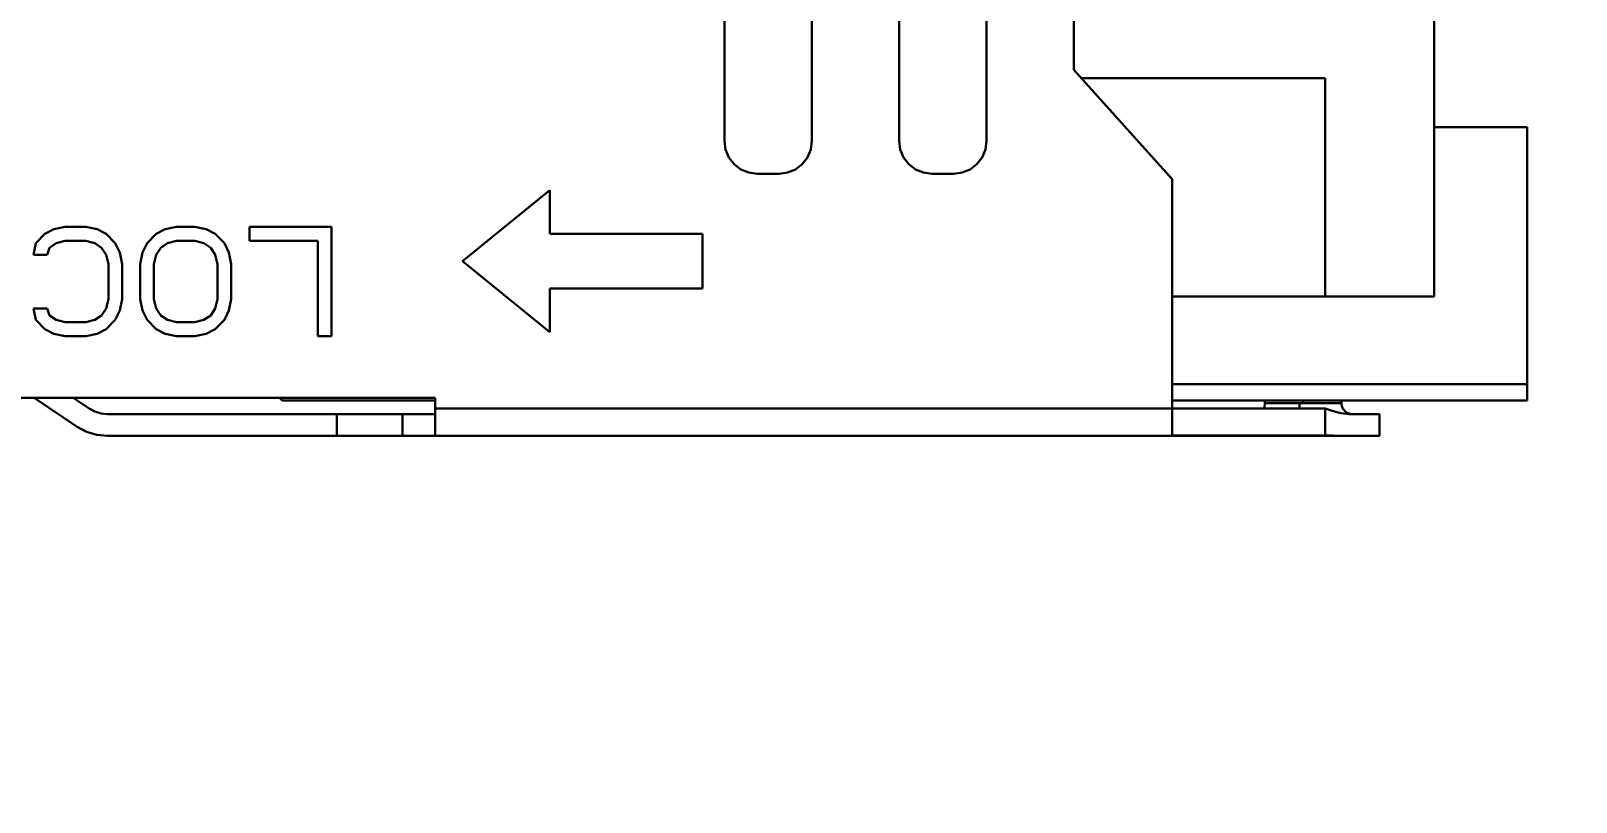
# Model space of a CAD drawing. Extents: x 346 to 4955, y 45 to 639.
# Drawn here: x 3518.2 to 3546.5, y 327.4 to 341.51 of the extents above; entities that cross this region are included whole.
import ezdxf

# ---------------------------------------------------------------- set-up
doc = ezdxf.new("R2010")
doc.units = 0
doc.header["$MEASUREMENT"] = 0
doc.layers.get('0').update_dxf_attribs({"linetype": 'CONTINUOUS'})
doc.layers.get('DEFPOINTS').update_dxf_attribs({"linetype": 'CONTINUOUS'})
doc.styles.add('GOST type A0', font='gost.TTF', dxfattribs={"oblique": 15, "height": 3.5})
doc.dimstyles.new('GOST type A', dxfattribs={"dimtxt": 3.5, "dimasz": 3, "dimexe": 2, "dimexo": 0, "dimgap": 1, "dimtad": 1, "dimtoh": 1, "dimtxsty": 'GOST type A0', "dimcen": 0, "dimazin": 2, "dimtfac": 1, "dimtmove": 0, "dimatfit": 3, "dimfxl": 1, "dimarcsym": 0})

# ---------------------------------------------------------------- blocks, each defined once
blk = doc.blocks.new('*D6')
at = {"color": 0, "lineweight": -2, "transparency": 16777216}
for p, q in [((3545.372, 570.79), (3571.552, 570.79)), ((3569.552, 567.79), (3569.552, 223.79)), ((3545.372, 220.79), (3571.552, 220.79))]:
    blk.add_line(p, q, dxfattribs=at)
at = {"color": 0, "transparency": 16777216}
for points in [[(3569.052, 567.79), (3570.052, 567.79), (3569.552, 570.79)], [(3569.052, 223.79), (3570.052, 223.79), (3569.552, 220.79)]]:
    blk.add_solid(points, dxfattribs=at)
at = {"layer": 'DEFPOINTS', "color": 0, "transparency": 16777216}
for p in [(3545.372, 570.79), (3545.372, 220.79), (3569.552, 220.79)]:
    blk.add_point(p, dxfattribs=at)
at = {"color": 0, "transparency": 16777216, "insert": (3566.8, 395.79), "char_height": 3.5, "attachment_point": 5, "rotation": 90, "style": 'GOST type A0'}
blk.add_mtext('350', dxfattribs=at)

msp = doc.modelspace()

# ---------------------------------------------------------------- linework, layer by layer
at = {"color": 7, "lineweight": 30}
for p, q in [((3543.9, 339.75), (3543.9, 357.85)), ((3543.9, 357.85), (3543.9, 339.75)), ((3543.9, 339.75), (3543.9, 357.85)), ((3543.9, 357.85), (3543.9, 339.75)), ((3530.9, 357.3), (3530.9, 339.5)), ((3530.9, 357.3), (3530.9, 339.5)), ((3532.5, 357.3), (3532.5, 339.5)), ((3532.5, 357.3), (3532.5, 339.5)), ((3534.1, 357.3), (3534.1, 339.5)), ((3534.1, 357.3), (3534.1, 339.5)), ((3535.7, 357.3), (3535.7, 339.5)), ((3535.7, 357.3), (3535.7, 339.5)), ((3537.3, 356.8), (3537.3, 340.8)), ((3537.3, 356.8), (3537.3, 340.8)), ((3537.3, 340.8), (3539.1, 338.8)), ((3537.3, 340.8), (3539.1, 338.8)), ((3537.434, 340.65), (3541.9, 340.65)), ((3537.434, 340.65), (3541.9, 340.65)), ((3541.9, 340.65), (3541.9, 336.65)), ((3541.9, 340.65), (3541.9, 336.65)), ((3545.6, 339.75), (3543.9, 339.75)), ((3545.6, 339.75), (3543.9, 339.75)), ((3543.9, 339.75), (3543.9, 336.65)), ((3545.6, 339.75), (3543.9, 339.75)), ((3545.6, 339.75), (3543.9, 339.75)), ((3543.9, 339.75), (3543.9, 336.65)), ((3545.6, 334.75), (3545.6, 339.75)), ((3545.6, 339.75), (3545.6, 335.05)), ((3545.6, 334.75), (3545.6, 339.75)), ((3545.6, 339.75), (3545.6, 335.05)), ((3530.9, 339.5), (3530.92, 339.344)), ((3530.9, 339.5), (3530.92, 339.344)), ((3530.92, 339.344), (3530.98, 339.2)), ((3530.92, 339.344), (3530.98, 339.2)), ((3532.48, 339.344), (3532.42, 339.2)), ((3532.48, 339.344), (3532.42, 339.2)), ((3532.5, 339.5), (3532.48, 339.344)), ((3532.5, 339.5), (3532.48, 339.344)), ((3534.1, 339.5), (3534.12, 339.344)), ((3534.1, 339.5), (3534.12, 339.344)), ((3534.12, 339.344), (3534.18, 339.2)), ((3534.12, 339.344), (3534.18, 339.2)), ((3535.68, 339.344), (3535.62, 339.2)), ((3535.68, 339.344), (3535.62, 339.2)), ((3535.7, 339.5), (3535.68, 339.344)), ((3535.7, 339.5), (3535.68, 339.344)), ((3530.98, 339.2), (3531.076, 339.076)), ((3530.98, 339.2), (3531.076, 339.076)), ((3531.076, 339.076), (3531.2, 338.98)), ((3531.076, 339.076), (3531.2, 338.98)), ((3532.324, 339.076), (3532.2, 338.98)), ((3532.324, 339.076), (3532.2, 338.98)), ((3532.42, 339.2), (3532.324, 339.076)), ((3532.42, 339.2), (3532.324, 339.076)), ((3534.18, 339.2), (3534.276, 339.076)), ((3534.18, 339.2), (3534.276, 339.076)), ((3534.276, 339.076), (3534.4, 338.98)), ((3534.276, 339.076), (3534.4, 338.98)), ((3535.524, 339.076), (3535.4, 338.98)), ((3535.524, 339.076), (3535.4, 338.98)), ((3535.62, 339.2), (3535.524, 339.076)), ((3535.62, 339.2), (3535.524, 339.076)), ((3531.2, 338.98), (3531.344, 338.92)), ((3531.2, 338.98), (3531.344, 338.92)), ((3531.344, 338.92), (3531.5, 338.9)), ((3531.344, 338.92), (3531.5, 338.9)), ((3531.5, 338.9), (3531.9, 338.9)), ((3531.5, 338.9), (3531.9, 338.9)), ((3532.056, 338.92), (3531.9, 338.9)), ((3532.056, 338.92), (3531.9, 338.9)), ((3532.2, 338.98), (3532.056, 338.92)), ((3532.2, 338.98), (3532.056, 338.92)), ((3534.4, 338.98), (3534.544, 338.92)), ((3534.4, 338.98), (3534.544, 338.92)), ((3534.544, 338.92), (3534.7, 338.9)), ((3534.544, 338.92), (3534.7, 338.9)), ((3535.1, 338.9), (3534.7, 338.9)), ((3535.1, 338.9), (3534.7, 338.9)), ((3535.256, 338.92), (3535.1, 338.9)), ((3535.256, 338.92), (3535.1, 338.9)), ((3535.4, 338.98), (3535.256, 338.92)), ((3535.4, 338.98), (3535.256, 338.92)), ((3539.1, 338.8), (3539.1, 334.6)), ((3539.1, 338.8), (3539.1, 334.6)), ((3527.7, 338.6), (3526.1, 337.3)), ((3527.7, 338.6), (3526.1, 337.3)), ((3527.7, 338.6), (3527.7, 337.8)), ((3527.7, 338.6), (3527.7, 337.8)), ((3518.45, 337.798), (3518.284, 337.628)), ((3518.45, 337.798), (3518.284, 337.628)), ((3518.616, 337.884), (3518.45, 337.798)), ((3518.616, 337.884), (3518.45, 337.798)), ((3518.824, 337.926), (3518.616, 337.884)), ((3518.824, 337.926), (3518.616, 337.884)), ((3518.824, 337.67), (3518.658, 337.628)), ((3518.824, 337.67), (3518.658, 337.628)), ((3519.2, 337.926), (3518.824, 337.926)), ((3519.2, 337.926), (3518.824, 337.926)), ((3519.2, 337.67), (3518.824, 337.67)), ((3519.2, 337.67), (3518.824, 337.67)), ((3519.2, 337.926), (3519.408, 337.884)), ((3519.2, 337.926), (3519.408, 337.884)), ((3519.2, 337.67), (3519.366, 337.628)), ((3519.2, 337.67), (3519.366, 337.628)), ((3519.408, 337.884), (3519.574, 337.798)), ((3519.408, 337.884), (3519.574, 337.798)), ((3519.574, 337.798), (3519.742, 337.628)), ((3519.574, 337.798), (3519.742, 337.628)), ((3520.492, 337.798), (3520.324, 337.628)), ((3520.492, 337.798), (3520.324, 337.628)), ((3520.658, 337.884), (3520.492, 337.798)), ((3520.658, 337.884), (3520.492, 337.798)), ((3520.866, 337.926), (3520.658, 337.884)), ((3520.866, 337.926), (3520.658, 337.884)), ((3520.866, 337.67), (3520.7, 337.628)), ((3520.866, 337.67), (3520.7, 337.628)), ((3521.2, 337.926), (3520.866, 337.926)), ((3521.2, 337.926), (3520.866, 337.926)), ((3521.2, 337.67), (3520.866, 337.67)), ((3521.2, 337.67), (3520.866, 337.67)), ((3521.2, 337.926), (3521.408, 337.884)), ((3521.2, 337.926), (3521.408, 337.884)), ((3521.2, 337.67), (3521.366, 337.628)), ((3521.2, 337.67), (3521.366, 337.628)), ((3521.408, 337.884), (3521.574, 337.798)), ((3521.408, 337.884), (3521.574, 337.798)), ((3521.574, 337.798), (3521.742, 337.628)), ((3521.574, 337.798), (3521.742, 337.628)), ((3523.7, 337.926), (3522.2, 337.926)), ((3522.2, 337.926), (3522.2, 337.67)), ((3523.7, 337.926), (3522.2, 337.926)), ((3522.2, 337.926), (3522.2, 337.67)), ((3523.45, 337.67), (3522.2, 337.67)), ((3523.45, 337.67), (3522.2, 337.67)), ((3523.45, 337.67), (3523.45, 335.926)), ((3523.45, 337.67), (3523.45, 335.926)), ((3523.7, 337.926), (3523.7, 335.926)), ((3523.7, 337.926), (3523.7, 335.926)), ((3530.5, 337.8), (3527.7, 337.8)), ((3530.5, 337.8), (3527.7, 337.8)), ((3530.5, 337.8), (3530.5, 336.8)), ((3530.5, 337.8), (3530.5, 336.8)), ((3518.284, 337.628), (3518.242, 337.416)), ((3518.284, 337.628), (3518.242, 337.416)), ((3518.492, 337.416), (3518.242, 337.416)), ((3518.492, 337.416), (3518.242, 337.416)), ((3518.534, 337.542), (3518.492, 337.416)), ((3518.534, 337.542), (3518.492, 337.416)), ((3518.658, 337.628), (3518.534, 337.542)), ((3518.658, 337.628), (3518.534, 337.542)), ((3519.366, 337.628), (3519.492, 337.542)), ((3519.366, 337.628), (3519.492, 337.542)), ((3519.492, 337.542), (3519.574, 337.416)), ((3519.492, 337.542), (3519.574, 337.416)), ((3519.574, 337.416), (3519.616, 337.244)), ((3519.574, 337.416), (3519.616, 337.244)), ((3519.742, 337.628), (3519.824, 337.458)), ((3519.742, 337.628), (3519.824, 337.458)), ((3519.824, 337.458), (3519.866, 337.244)), ((3519.824, 337.458), (3519.866, 337.244)), ((3520.242, 337.458), (3520.2, 337.244)), ((3520.242, 337.458), (3520.2, 337.244)), ((3520.324, 337.628), (3520.242, 337.458)), ((3520.324, 337.628), (3520.242, 337.458)), ((3520.492, 337.416), (3520.45, 337.244)), ((3520.492, 337.416), (3520.45, 337.244)), ((3520.574, 337.542), (3520.492, 337.416)), ((3520.574, 337.542), (3520.492, 337.416)), ((3520.7, 337.628), (3520.574, 337.542)), ((3520.7, 337.628), (3520.574, 337.542)), ((3521.366, 337.628), (3521.492, 337.542)), ((3521.366, 337.628), (3521.492, 337.542)), ((3521.492, 337.542), (3521.574, 337.416)), ((3521.492, 337.542), (3521.574, 337.416)), ((3521.574, 337.416), (3521.616, 337.244)), ((3521.574, 337.416), (3521.616, 337.244)), ((3521.742, 337.628), (3521.824, 337.458)), ((3521.742, 337.628), (3521.824, 337.458)), ((3521.824, 337.458), (3521.866, 337.244)), ((3521.824, 337.458), (3521.866, 337.244)), ((3519.616, 337.244), (3519.616, 336.606)), ((3519.616, 337.244), (3519.616, 336.606)), ((3519.866, 337.244), (3519.866, 336.606)), ((3519.866, 337.244), (3519.866, 336.606)), ((3520.2, 337.244), (3520.2, 336.606)), ((3520.2, 337.244), (3520.2, 336.606)), ((3520.45, 337.244), (3520.45, 336.606)), ((3520.45, 337.244), (3520.45, 336.606)), ((3521.616, 337.244), (3521.616, 336.606)), ((3521.616, 337.244), (3521.616, 336.606)), ((3521.866, 337.244), (3521.866, 336.606)), ((3521.866, 337.244), (3521.866, 336.606)), ((3526.1, 337.3), (3527.7, 336)), ((3526.1, 337.3), (3527.7, 336)), ((3527.7, 336.8), (3527.7, 336)), ((3530.5, 336.8), (3527.7, 336.8)), ((3527.7, 336.8), (3527.7, 336)), ((3530.5, 336.8), (3527.7, 336.8)), ((3519.616, 336.606), (3519.574, 336.436)), ((3519.616, 336.606), (3519.574, 336.436)), ((3519.866, 336.606), (3519.824, 336.394)), ((3519.866, 336.606), (3519.824, 336.394)), ((3520.2, 336.606), (3520.242, 336.394)), ((3520.2, 336.606), (3520.242, 336.394)), ((3520.45, 336.606), (3520.492, 336.436)), ((3520.45, 336.606), (3520.492, 336.436)), ((3521.616, 336.606), (3521.574, 336.436)), ((3521.616, 336.606), (3521.574, 336.436)), ((3521.866, 336.606), (3521.824, 336.394)), ((3521.866, 336.606), (3521.824, 336.394)), ((3543.9, 336.65), (3539.1, 336.65)), ((3543.9, 336.65), (3539.1, 336.65)), ((3518.492, 336.436), (3518.242, 336.436)), ((3518.242, 336.436), (3518.284, 336.224)), ((3518.492, 336.436), (3518.242, 336.436)), ((3518.242, 336.436), (3518.284, 336.224)), ((3518.492, 336.436), (3518.534, 336.308)), ((3518.492, 336.436), (3518.534, 336.308)), ((3518.534, 336.308), (3518.658, 336.224)), ((3518.534, 336.308), (3518.658, 336.224)), ((3519.492, 336.308), (3519.366, 336.224)), ((3519.492, 336.308), (3519.366, 336.224)), ((3519.574, 336.436), (3519.492, 336.308)), ((3519.574, 336.436), (3519.492, 336.308)), ((3519.824, 336.394), (3519.742, 336.224)), ((3519.824, 336.394), (3519.742, 336.224)), ((3520.242, 336.394), (3520.324, 336.224)), ((3520.242, 336.394), (3520.324, 336.224)), ((3520.492, 336.436), (3520.574, 336.308)), ((3520.492, 336.436), (3520.574, 336.308)), ((3520.574, 336.308), (3520.7, 336.224)), ((3520.574, 336.308), (3520.7, 336.224)), ((3521.492, 336.308), (3521.366, 336.224)), ((3521.492, 336.308), (3521.366, 336.224)), ((3521.574, 336.436), (3521.492, 336.308)), ((3521.574, 336.436), (3521.492, 336.308)), ((3521.824, 336.394), (3521.742, 336.224)), ((3521.824, 336.394), (3521.742, 336.224)), ((3518.284, 336.224), (3518.45, 336.054)), ((3518.284, 336.224), (3518.45, 336.054)), ((3518.45, 336.054), (3518.616, 335.968)), ((3518.45, 336.054), (3518.616, 335.968)), ((3518.616, 335.968), (3518.824, 335.926)), ((3518.616, 335.968), (3518.824, 335.926)), ((3518.658, 336.224), (3518.824, 336.182)), ((3518.658, 336.224), (3518.824, 336.182)), ((3519.2, 336.182), (3518.824, 336.182)), ((3519.2, 336.182), (3518.824, 336.182)), ((3519.366, 336.224), (3519.2, 336.182)), ((3519.366, 336.224), (3519.2, 336.182)), ((3519.408, 335.968), (3519.2, 335.926)), ((3519.408, 335.968), (3519.2, 335.926)), ((3519.574, 336.054), (3519.408, 335.968)), ((3519.574, 336.054), (3519.408, 335.968)), ((3519.742, 336.224), (3519.574, 336.054)), ((3519.742, 336.224), (3519.574, 336.054)), ((3520.324, 336.224), (3520.492, 336.054)), ((3520.324, 336.224), (3520.492, 336.054)), ((3520.492, 336.054), (3520.658, 335.968)), ((3520.492, 336.054), (3520.658, 335.968)), ((3520.658, 335.968), (3520.866, 335.926)), ((3520.658, 335.968), (3520.866, 335.926)), ((3520.7, 336.224), (3520.866, 336.182)), ((3520.7, 336.224), (3520.866, 336.182)), ((3520.866, 336.182), (3521.2, 336.182)), ((3520.866, 336.182), (3521.2, 336.182)), ((3521.366, 336.224), (3521.2, 336.182)), ((3521.366, 336.224), (3521.2, 336.182)), ((3521.408, 335.968), (3521.2, 335.926)), ((3521.408, 335.968), (3521.2, 335.926)), ((3521.574, 336.054), (3521.408, 335.968)), ((3521.574, 336.054), (3521.408, 335.968)), ((3521.742, 336.224), (3521.574, 336.054)), ((3521.742, 336.224), (3521.574, 336.054)), ((3519.2, 335.926), (3518.824, 335.926)), ((3519.2, 335.926), (3518.824, 335.926)), ((3521.2, 335.926), (3520.866, 335.926)), ((3521.2, 335.926), (3520.866, 335.926)), ((3523.7, 335.926), (3523.45, 335.926)), ((3523.7, 335.926), (3523.45, 335.926)), ((3539.1, 335.05), (3545.6, 335.05)), ((3539.1, 335.05), (3545.6, 335.05)), ((3545.6, 335.05), (3545.6, 334.75)), ((3545.6, 335.05), (3545.6, 334.75)), ((3525.6, 334.8), (3515.8, 334.8)), ((3525.6, 334.8), (3515.8, 334.8)), ((3518.15, 334.8), (3518.254, 334.8)), ((3518.15, 334.8), (3518.254, 334.8)), ((3518.254, 334.8), (3519.042, 334.27)), ((3518.254, 334.8), (3519.042, 334.27)), ((3518.254, 334.8), (3519.042, 334.27)), ((3518.254, 334.8), (3519.042, 334.27)), ((3518.972, 334.8), (3519.264, 334.602)), ((3518.972, 334.8), (3519.264, 334.602)), ((3519.264, 334.602), (3519.368, 334.546)), ((3519.264, 334.602), (3519.368, 334.546)), ((3519.368, 334.546), (3519.482, 334.512)), ((3519.368, 334.546), (3519.482, 334.512)), ((3522.75, 334.8), (3522.8, 334.75)), ((3522.75, 334.8), (3522.8, 334.75)), ((3522.8, 334.75), (3525.6, 334.75)), ((3522.8, 334.75), (3525.6, 334.75)), ((3525.6, 334.8), (3525.6, 334.6)), ((3525.6, 334.8), (3525.6, 334.6)), ((3525.6, 334.6), (3525.6, 334.47)), ((3525.6, 334.6), (3539.1, 334.6)), ((3525.6, 334.6), (3525.6, 334.47)), ((3525.6, 334.6), (3539.1, 334.6)), ((3539.1, 334.75), (3545.6, 334.75)), ((3539.1, 334.75), (3545.6, 334.75)), ((3539.1, 334.6), (3541.9, 334.6)), ((3539.1, 334.6), (3539.1, 334.466)), ((3539.1, 334.6), (3541.9, 334.6)), ((3539.1, 334.6), (3539.1, 334.466)), ((3540.776, 334.608), (3540.772, 334.6)), ((3540.776, 334.608), (3540.772, 334.6)), ((3540.78, 334.612), (3540.776, 334.608)), ((3540.78, 334.612), (3540.776, 334.608)), ((3540.782, 334.618), (3540.78, 334.612)), ((3540.782, 334.618), (3540.78, 334.612)), ((3540.788, 334.634), (3540.782, 334.618)), ((3540.788, 334.634), (3540.782, 334.618)), ((3540.794, 334.65), (3540.788, 334.634)), ((3540.794, 334.65), (3540.788, 334.634)), ((3540.796, 334.658), (3540.794, 334.654)), ((3540.796, 334.658), (3540.794, 334.654)), ((3540.794, 334.654), (3540.794, 334.65)), ((3540.794, 334.654), (3540.794, 334.65)), ((3540.798, 334.676), (3540.796, 334.666)), ((3540.798, 334.676), (3540.796, 334.666)), ((3540.796, 334.666), (3540.796, 334.658)), ((3540.796, 334.666), (3540.796, 334.658)), ((3540.8, 334.69), (3540.798, 334.68)), ((3540.8, 334.69), (3540.798, 334.68)), ((3540.798, 334.68), (3540.798, 334.678)), ((3540.798, 334.68), (3540.798, 334.678)), ((3540.798, 334.678), (3540.798, 334.676)), ((3540.798, 334.678), (3540.798, 334.676)), ((3540.8, 334.75), (3540.8, 334.7)), ((3540.8, 334.75), (3540.8, 334.7)), ((3540.814, 334.7), (3540.8, 334.7)), ((3540.8, 334.7), (3540.8, 334.69)), ((3540.814, 334.7), (3540.8, 334.7)), ((3540.8, 334.7), (3540.8, 334.69)), ((3540.874, 334.7), (3540.814, 334.7)), ((3540.874, 334.7), (3540.814, 334.7)), ((3540.972, 334.7), (3540.874, 334.7)), ((3540.972, 334.7), (3540.874, 334.7)), ((3541.104, 334.7), (3540.972, 334.7)), ((3541.104, 334.7), (3540.972, 334.7)), ((3541.262, 334.7), (3541.104, 334.7)), ((3541.262, 334.7), (3541.104, 334.7)), ((3541.262, 334.7), (3541.436, 334.7)), ((3541.262, 334.7), (3541.436, 334.7)), ((3541.434, 334.608), (3541.432, 334.6)), ((3541.434, 334.608), (3541.432, 334.6)), ((3541.436, 334.7), (3541.434, 334.652)), ((3541.436, 334.7), (3541.434, 334.652)), ((3541.434, 334.652), (3541.434, 334.608)), ((3541.434, 334.652), (3541.434, 334.652)), ((3541.434, 334.652), (3541.434, 334.608)), ((3541.434, 334.652), (3541.434, 334.652)), ((3541.434, 334.608), (3541.434, 334.608)), ((3541.434, 334.608), (3541.434, 334.608)), ((3541.456, 334.7), (3541.436, 334.7)), ((3541.456, 334.7), (3541.436, 334.7)), ((3541.478, 334.7), (3541.456, 334.7)), ((3541.478, 334.7), (3541.456, 334.7)), ((3541.478, 334.7), (3541.5, 334.7)), ((3541.478, 334.7), (3541.5, 334.7)), ((3541.5, 334.75), (3541.5, 334.7)), ((3541.5, 334.75), (3541.5, 334.7)), ((3541.676, 334.7), (3541.5, 334.7)), ((3541.676, 334.7), (3541.5, 334.7)), ((3541.84, 334.7), (3541.676, 334.7)), ((3541.84, 334.7), (3541.676, 334.7)), ((3541.984, 334.7), (3541.84, 334.7)), ((3541.984, 334.7), (3541.84, 334.7)), ((3541.9, 334.6), (3542.046, 334.554)), ((3541.9, 334.6), (3541.9, 334.11)), ((3541.9, 334.6), (3542.046, 334.554)), ((3541.9, 334.6), (3541.9, 334.11)), ((3542.094, 334.7), (3541.984, 334.7)), ((3542.094, 334.7), (3541.984, 334.7)), ((3542.046, 334.554), (3542.192, 334.516)), ((3542.046, 334.554), (3542.192, 334.516)), ((3542.168, 334.7), (3542.094, 334.7)), ((3542.168, 334.7), (3542.094, 334.7)), ((3542.2, 334.7), (3542.168, 334.7)), ((3542.2, 334.7), (3542.168, 334.7)), ((3542.2, 334.68), (3542.2, 334.75)), ((3542.2, 334.75), (3545.6, 334.75)), ((3542.2, 334.75), (3542.2, 334.7)), ((3542.2, 334.68), (3542.2, 334.75)), ((3542.2, 334.75), (3545.6, 334.75)), ((3542.2, 334.75), (3542.2, 334.7)), ((3542.2, 334.7), (3542.2, 334.7)), ((3542.2, 334.7), (3542.2, 334.69)), ((3542.2, 334.7), (3542.2, 334.7)), ((3542.2, 334.7), (3542.2, 334.69)), ((3542.2, 334.69), (3542.2, 334.68)), ((3542.2, 334.69), (3542.2, 334.68)), ((3542.202, 334.678), (3542.2, 334.68)), ((3542.2, 334.68), (3542.202, 334.678)), ((3542.202, 334.678), (3542.2, 334.68)), ((3542.2, 334.68), (3542.202, 334.678)), ((3542.202, 334.666), (3542.202, 334.678)), ((3542.202, 334.678), (3542.202, 334.676)), ((3542.202, 334.666), (3542.202, 334.678)), ((3542.202, 334.678), (3542.202, 334.676)), ((3542.202, 334.676), (3542.202, 334.666)), ((3542.202, 334.676), (3542.202, 334.666)), ((3542.204, 334.658), (3542.202, 334.666)), ((3542.202, 334.666), (3542.204, 334.658)), ((3542.204, 334.658), (3542.202, 334.666)), ((3542.202, 334.666), (3542.204, 334.658)), ((3542.206, 334.654), (3542.204, 334.658)), ((3542.204, 334.658), (3542.206, 334.654)), ((3542.206, 334.654), (3542.204, 334.658)), ((3542.204, 334.658), (3542.206, 334.654)), ((3542.206, 334.65), (3542.206, 334.654)), ((3542.206, 334.654), (3542.206, 334.65)), ((3542.206, 334.65), (3542.206, 334.654)), ((3542.206, 334.654), (3542.206, 334.65)), ((3542.212, 334.634), (3542.206, 334.65)), ((3542.206, 334.65), (3542.212, 334.634)), ((3542.212, 334.634), (3542.206, 334.65)), ((3542.206, 334.65), (3542.212, 334.634)), ((3542.218, 334.618), (3542.212, 334.634)), ((3542.212, 334.634), (3542.218, 334.618)), ((3542.218, 334.618), (3542.212, 334.634)), ((3542.212, 334.634), (3542.218, 334.618)), ((3542.22, 334.612), (3542.218, 334.618)), ((3542.218, 334.618), (3542.22, 334.612)), ((3542.22, 334.612), (3542.218, 334.618)), ((3542.218, 334.618), (3542.22, 334.612)), ((3542.222, 334.608), (3542.22, 334.612)), ((3542.22, 334.612), (3542.222, 334.608)), ((3542.222, 334.608), (3542.22, 334.612)), ((3542.22, 334.612), (3542.222, 334.608)), ((3542.232, 334.594), (3542.222, 334.608)), ((3542.222, 334.608), (3542.232, 334.594)), ((3542.232, 334.594), (3542.222, 334.608)), ((3542.222, 334.608), (3542.232, 334.594)), ((3542.24, 334.58), (3542.232, 334.594)), ((3542.232, 334.594), (3542.24, 334.58)), ((3542.24, 334.58), (3542.232, 334.594)), ((3542.232, 334.594), (3542.24, 334.58)), ((3542.244, 334.576), (3542.24, 334.58)), ((3542.24, 334.58), (3542.244, 334.576)), ((3542.244, 334.576), (3542.24, 334.58)), ((3542.24, 334.58), (3542.244, 334.576)), ((3542.248, 334.57), (3542.244, 334.576)), ((3542.244, 334.576), (3542.248, 334.57)), ((3542.248, 334.57), (3542.244, 334.576)), ((3542.244, 334.576), (3542.248, 334.57)), ((3542.27, 334.548), (3542.248, 334.57)), ((3542.248, 334.57), (3542.26, 334.558)), ((3542.27, 334.548), (3542.248, 334.57)), ((3542.248, 334.57), (3542.26, 334.558)), ((3542.26, 334.558), (3542.27, 334.548)), ((3542.26, 334.558), (3542.27, 334.548)), ((3542.276, 334.544), (3542.27, 334.548)), ((3542.27, 334.548), (3542.276, 334.544)), ((3542.276, 334.544), (3542.27, 334.548)), ((3542.27, 334.548), (3542.276, 334.544)), ((3542.28, 334.54), (3542.276, 334.544)), ((3542.276, 334.544), (3542.28, 334.54)), ((3542.28, 334.54), (3542.276, 334.544)), ((3542.276, 334.544), (3542.28, 334.54)), ((3542.294, 334.53), (3542.28, 334.54)), ((3542.28, 334.54), (3542.294, 334.53)), ((3542.294, 334.53), (3542.28, 334.54)), ((3542.28, 334.54), (3542.294, 334.53)), ((3519.042, 334.27), (3519.214, 334.178)), ((3519.042, 334.27), (3519.214, 334.178)), ((3519.042, 334.27), (3519.214, 334.178)), ((3519.042, 334.27), (3519.214, 334.178)), ((3519.482, 334.512), (3519.6, 334.5)), ((3519.482, 334.512), (3519.6, 334.5)), ((3523.8, 334.5), (3519.6, 334.5)), ((3523.8, 334.5), (3519.6, 334.5)), ((3523.8, 334.5), (3523.8, 334.1)), ((3523.8, 334.5), (3525, 334.5)), ((3523.8, 334.5), (3523.8, 334.1)), ((3523.8, 334.5), (3525, 334.5)), ((3525, 334.5), (3525.156, 334.5)), ((3525, 334.5), (3525, 334.1)), ((3525, 334.5), (3525.156, 334.5)), ((3525, 334.5), (3525, 334.1)), ((3525.3, 334.5), (3525.156, 334.5)), ((3525.3, 334.5), (3525.156, 334.5)), ((3525.424, 334.5), (3525.3, 334.5)), ((3525.424, 334.5), (3525.3, 334.5)), ((3525.52, 334.5), (3525.424, 334.5)), ((3525.52, 334.5), (3525.424, 334.5)), ((3525.58, 334.5), (3525.52, 334.5)), ((3525.58, 334.5), (3525.52, 334.5)), ((3525.58, 334.5), (3525.6, 334.5)), ((3525.58, 334.5), (3525.6, 334.5)), ((3525.6, 334.47), (3525.6, 334.35)), ((3525.6, 334.47), (3525.6, 334.118)), ((3525.6, 334.47), (3525.6, 334.35)), ((3525.6, 334.47), (3525.6, 334.118)), ((3525.6, 334.35), (3525.6, 334.246)), ((3525.6, 334.35), (3525.6, 334.246)), ((3539.1, 334.466), (3539.1, 334.156)), ((3539.1, 334.466), (3539.1, 334.34)), ((3539.1, 334.466), (3539.1, 334.156)), ((3539.1, 334.466), (3539.1, 334.34)), ((3539.1, 334.34), (3539.1, 334.234)), ((3539.1, 334.34), (3539.1, 334.234)), ((3542.192, 334.516), (3542.336, 334.5)), ((3542.192, 334.516), (3542.336, 334.5)), ((3542.306, 334.524), (3542.294, 334.53)), ((3542.294, 334.53), (3542.306, 334.524)), ((3542.306, 334.524), (3542.294, 334.53)), ((3542.294, 334.53), (3542.306, 334.524)), ((3542.312, 334.52), (3542.306, 334.524)), ((3542.306, 334.524), (3542.312, 334.52)), ((3542.312, 334.52), (3542.306, 334.524)), ((3542.306, 334.524), (3542.312, 334.52)), ((3542.318, 334.518), (3542.312, 334.52)), ((3542.312, 334.52), (3542.318, 334.518)), ((3542.318, 334.518), (3542.312, 334.52)), ((3542.312, 334.52), (3542.318, 334.518)), ((3542.338, 334.51), (3542.318, 334.518)), ((3542.318, 334.518), (3542.338, 334.51)), ((3542.338, 334.51), (3542.318, 334.518)), ((3542.318, 334.518), (3542.338, 334.51)), ((3542.336, 334.5), (3542.568, 334.5)), ((3542.336, 334.5), (3542.336, 334.5)), ((3542.336, 334.5), (3542.568, 334.5)), ((3542.336, 334.5), (3542.336, 334.5)), ((3542.352, 334.506), (3542.338, 334.51)), ((3542.338, 334.51), (3542.352, 334.506)), ((3542.352, 334.506), (3542.338, 334.51)), ((3542.338, 334.51), (3542.352, 334.506)), ((3542.358, 334.504), (3542.352, 334.506)), ((3542.352, 334.506), (3542.354, 334.506)), ((3542.358, 334.504), (3542.352, 334.506)), ((3542.352, 334.506), (3542.354, 334.506)), ((3542.354, 334.506), (3542.358, 334.504)), ((3542.354, 334.506), (3542.358, 334.504)), ((3542.372, 334.502), (3542.358, 334.504)), ((3542.358, 334.504), (3542.372, 334.502)), ((3542.372, 334.502), (3542.358, 334.504)), ((3542.358, 334.504), (3542.372, 334.502)), ((3542.38, 334.502), (3542.372, 334.502)), ((3542.372, 334.502), (3542.38, 334.502)), ((3542.38, 334.502), (3542.372, 334.502)), ((3542.372, 334.502), (3542.38, 334.502)), ((3542.398, 334.5), (3542.38, 334.502)), ((3542.38, 334.502), (3542.398, 334.5)), ((3542.38, 334.502), (3542.38, 334.502)), ((3542.38, 334.502), (3542.38, 334.502)), ((3542.398, 334.5), (3542.38, 334.502)), ((3542.38, 334.502), (3542.398, 334.5)), ((3542.38, 334.502), (3542.38, 334.502)), ((3542.38, 334.502), (3542.38, 334.502)), ((3542.9, 334.5), (3542.398, 334.5)), ((3542.398, 334.5), (3542.398, 334.5)), ((3542.9, 334.5), (3542.398, 334.5)), ((3542.398, 334.5), (3542.398, 334.5)), ((3542.748, 334.5), (3542.568, 334.5)), ((3542.748, 334.5), (3542.568, 334.5)), ((3542.86, 334.5), (3542.748, 334.5)), ((3542.86, 334.5), (3542.748, 334.5)), ((3542.9, 334.5), (3542.86, 334.5)), ((3542.9, 334.5), (3542.86, 334.5)), ((3542.9, 334.1), (3542.9, 334.5)), ((3542.9, 334.5), (3542.9, 334.1)), ((3542.9, 334.1), (3542.9, 334.5)), ((3542.9, 334.5), (3542.9, 334.1)), ((3519.214, 334.178), (3519.404, 334.12)), ((3519.214, 334.178), (3519.404, 334.12)), ((3519.214, 334.178), (3519.404, 334.12)), ((3519.214, 334.178), (3519.404, 334.12)), ((3519.404, 334.12), (3519.6, 334.1)), ((3519.404, 334.12), (3519.6, 334.1)), ((3519.404, 334.12), (3519.6, 334.1)), ((3519.404, 334.12), (3519.6, 334.1)), ((3519.6, 334.1), (3525.6, 334.1)), ((3523.8, 334.1), (3519.6, 334.1)), ((3519.6, 334.1), (3525.6, 334.1)), ((3523.8, 334.1), (3519.6, 334.1)), ((3523.8, 334.1), (3525, 334.1)), ((3523.8, 334.1), (3525, 334.1)), ((3525.156, 334.1), (3525, 334.1)), ((3525.156, 334.1), (3525, 334.1)), ((3525.3, 334.1), (3525.156, 334.1)), ((3525.3, 334.1), (3525.156, 334.1)), ((3525.424, 334.1), (3525.3, 334.1)), ((3525.424, 334.1), (3525.3, 334.1)), ((3525.52, 334.1), (3525.424, 334.1)), ((3525.52, 334.1), (3525.424, 334.1)), ((3525.58, 334.1), (3525.52, 334.1)), ((3525.58, 334.1), (3525.52, 334.1)), ((3525.6, 334.1), (3525.58, 334.1)), ((3525.6, 334.1), (3525.58, 334.1)), ((3525.6, 334.246), (3525.6, 334.168)), ((3525.6, 334.246), (3525.6, 334.168)), ((3525.6, 334.168), (3525.6, 334.118)), ((3525.6, 334.168), (3525.6, 334.118)), ((3525.6, 334.118), (3525.6, 334.1)), ((3525.6, 334.118), (3525.6, 334.1)), ((3525.6, 334.1), (3542.196, 334.102)), ((3525.6, 334.1), (3542.196, 334.102)), ((3525.6, 334.1), (3542.336, 334.1)), ((3525.6, 334.1), (3542.336, 334.1)), ((3539.1, 334.234), (3539.1, 334.156)), ((3539.1, 334.234), (3539.1, 334.156)), ((3539.1, 334.156), (3539.1, 334.11)), ((3539.1, 334.156), (3539.1, 334.11)), ((3541.9, 334.11), (3539.1, 334.11)), ((3541.9, 334.11), (3539.1, 334.11)), ((3541.9, 334.11), (3542.05, 334.108)), ((3541.9, 334.11), (3542.05, 334.108)), ((3542.05, 334.108), (3542.196, 334.102)), ((3542.05, 334.108), (3542.196, 334.102)), ((3542.19, 334.1), (3542.246, 334.1)), ((3542.19, 334.1), (3542.246, 334.1)), ((3542.196, 334.102), (3542.336, 334.1)), ((3542.196, 334.102), (3542.336, 334.1)), ((3542.196, 334.102), (3542.336, 334.1)), ((3542.196, 334.102), (3542.336, 334.1)), ((3542.29, 334.1), (3542.262, 334.1)), ((3542.29, 334.1), (3542.262, 334.1)), ((3542.336, 334.1), (3542.9, 334.1)), ((3542.568, 334.1), (3542.336, 334.1)), ((3542.336, 334.1), (3542.9, 334.1)), ((3542.568, 334.1), (3542.336, 334.1)), ((3542.748, 334.1), (3542.568, 334.1)), ((3542.748, 334.1), (3542.568, 334.1)), ((3542.86, 334.1), (3542.748, 334.1)), ((3542.86, 334.1), (3542.748, 334.1)), ((3542.86, 334.1), (3542.9, 334.1)), ((3542.86, 334.1), (3542.9, 334.1))]:
    msp.add_line(p, q, dxfattribs=at)

# ---------------------------------------------------------------- dimensions: what is measured, and where the dimension line sits
dim = msp.add_linear_dim(base=(3569.552, 220.79), p1=(3545.372, 570.79), p2=(3545.372, 220.79), angle=90, dimstyle='GOST type A')
dim.commit()
dim.dimension.update_dxf_attribs({"geometry": '*D6', "text_midpoint": (3566.8, 395.79)})

doc.saveas('drawing.dxf')
